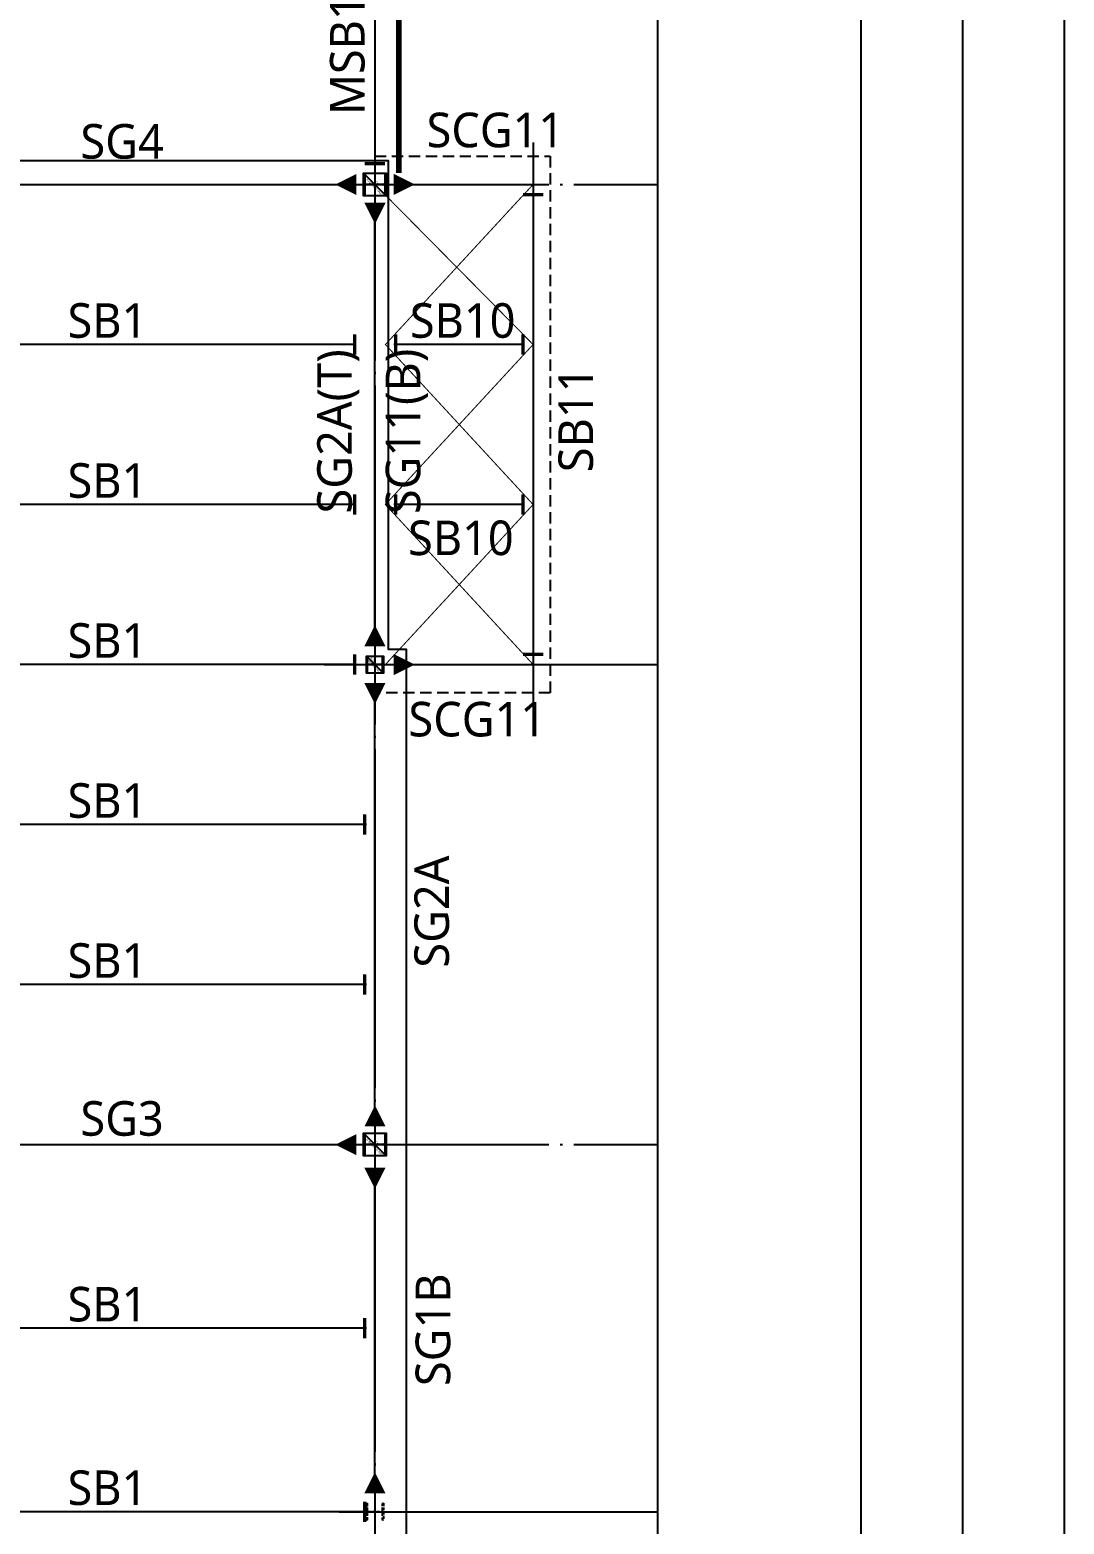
# Model space of a CAD drawing. Header units: millimetres. Extents: x -734060 to 504600, y -7739 to 118800.
# Drawn here: x 274592 to 292900, y 49181 to 75637 of the extents above; entities that cross this region are included whole.
import ezdxf
from ezdxf.enums import TextEntityAlignment as Align

# ---------------------------------------------------------------- set-up
doc = ezdxf.new("R2010")
doc.units = ezdxf.units.MM
doc.header["$LTSCALE"] = 200
for name, pattern in [('CEN-GAUN', [32.2, 30, -1, 0.2, -1]), ('DASHED2', [0.375, 0.25, -0.125]), ('HIDDEN', [0.375, 0.25, -0.125]), ('PHANTOM2', [1.25, 0.625, -0.125, 0.125, -0.125, 0.125, -0.125])]:
    doc.linetypes.add(name, pattern=pattern)
doc.layers.get('DEFPOINTS').update_dxf_attribs({"color": 137})
for name, color, linetype in [('09GIRDER', 2, 'Continuous'), ('CEN', 1, 'CEN-GAUN'), ('ELE-6', 6, 'Continuous'), ('ETC', 8, 'Continuous'), ('S-STG', 4, 'Continuous'), ('Slab Line', 7, 'Continuous'), ('Z-STL-BEAM', 6, 'Continuous'), ('Z-하부구조체', 6, 'HIDDEN'), ('브레이싱', 8, 'Continuous')]:
    doc.layers.add(name, color=color, linetype=linetype)
doc.styles.add('ROMANS', font='malgun.ttf')
doc.styles.add('스타일1', font='malgun.ttf')
doc.styles.add('휘츠', font='malgun.ttf')
doc.dimstyles.new('STL-MOM-150', dxfattribs={"dimscale": 150, "dimtxt": 3, "dimasz": 1, "dimexe": 1.25, "dimexo": 0.625, "dimgap": 1.5, "dimtad": 1, "dimtxsty": 'ROMANS', "dimblk": 'DOT_MOM', "dimcen": 0, "dimse1": 1, "dimse2": 1, "dimclrt": 2, "dimadec": 0, "dimazin": 0, "dimtfac": 1, "dimtmove": 2, "dimatfit": 3, "dimfxl": 1.25, "dimarcsym": 0})

# ---------------------------------------------------------------- blocks, each defined once
blk = doc.blocks.new('x-stu-2Fcol')
at = {"layer": '09GIRDER'}
for points in [[(70800, -12800), (70821, -12800), (70821, -12971, 0.414214), (70843, -12993), (71157, -12993, 0.414214), (71179, -12971), (71179, -12800), (71200, -12800), (71200, -13200), (71179, -13200), (71179, -13028, 0.414214), (71157, -13006), (70843, -13006, 0.414214), (70821, -13028), (70821, -13200), (70800, -13200)], [(70850, -21350), (70865, -21350), (70865, -21477, 0.414214), (70883, -21495), (71117, -21495, 0.414214), (71135, -21477), (71135, -21350), (71150, -21350), (71150, -21650), (71135, -21650), (71135, -21523, 0.414214), (71117, -21505), (70883, -21505, 0.414214), (70865, -21523), (70865, -21650), (70850, -21650)], [(70800, -29800), (70821, -29800), (70821, -29971, 0.414214), (70843, -29993), (71157, -29993, 0.414214), (71179, -29971), (71179, -29800), (71200, -29800), (71200, -30200), (71179, -30200), (71179, -30028, 0.414214), (71157, -30006), (70843, -30006, 0.414214), (70821, -30028), (70821, -30200), (70800, -30200)]]:
    blk.add_lwpolyline(points, format="xyb", close=True, dxfattribs=at)
at = {"layer": 'DEFPOINTS'}
for p, q in [((70800, -12800), (71200, -13200)), ((70850, -21350), (71150, -21650)), ((70800, -29800), (71200, -30200))]:
    blk.add_line(p, q, dxfattribs=at)
for points in [[(71200, -12800), (71200, -13200), (70800, -13200), (70800, -12800)], [(71150, -21350), (71150, -21650), (70850, -21650), (70850, -21350)], [(71200, -29800), (71200, -30200), (70800, -30200), (70800, -29800)]]:
    blk.add_lwpolyline(points, close=True, dxfattribs=at)
at = {"layer": 'Z-하부구조체'}
blk.add_lwpolyline([(71150, -36650), (71135, -36650), (71135, -36523, 0.414214), (71117, -36505), (70883, -36505, 0.414214), (70865, -36523), (70865, -36650), (70850, -36650), (70850, -36350), (70865, -36350), (70865, -36477, 0.414214), (70883, -36495), (71117, -36495, 0.414214), (71135, -36477), (71135, -36350), (71150, -36350)], format="xyb", close=True, dxfattribs=at)
at = {"layer": 'DEFPOINTS', "style": '스타일1'}
for s, p in [('H-400X400X13X21', (70990, -13043)), ('SC3', (71022, -12956)), ('H-300X300X10X15', (70977, -21519)), ('H-400X400X13X21', (70990, -30043)), ('SC3', (71022, -29956))]:
    blk.add_text(s, height=35, rotation=315, dxfattribs=at).set_placement(p, align=Align.MIDDLE_CENTER)
blk.add_text('SC3A', height=35, rotation=315, dxfattribs=at).set_placement((70917, -21391))
blk = doc.blocks.new('DOT_MOM')
at = {"color": 0}
blk.add_lwpolyline([(-3.5, 0, 0, 2.5, 0), (-1, 0, 2.5, 2.5, 0)], format="xyseb", dxfattribs=at)
blk = doc.blocks.new('*D64')
at = {"layer": 'DEFPOINTS', "color": 0, "transparency": 16777216}
for p in [(270881, 72900), (280523, 72900), (280523, 72900)]:
    blk.add_point(p, dxfattribs=at)
at = {"layer": 'S-STG', "lineweight": -2, "transparency": 16777216}
blk.add_line((271031, 72900), (280373, 72900), dxfattribs=at)
at = {"layer": 'S-STG', "lineweight": -2, "transparency": 16777216, "xscale": 150, "yscale": 150, "zscale": 150, "rotation": 180}
blk.add_blockref('DOT_MOM', (270881, 72900), dxfattribs=at)
at = {"layer": 'S-STG', "lineweight": -2, "transparency": 16777216, "xscale": 150, "yscale": 150, "zscale": 150}
blk.add_blockref('DOT_MOM', (280523, 72900), dxfattribs=at)
at = {"layer": 'S-STG', "color": 4, "transparency": 16777216, "insert": (276224, 73659), "char_height": 875, "attachment_point": 5, "style": '휘츠'}
blk.add_mtext('{\\H0.7x;SG4}', dxfattribs=at)
blk = doc.blocks.new('*D74')
at = {"layer": 'DEFPOINTS', "color": 0, "transparency": 16777216}
for p in [(280700, 72725), (280700, 72725), (280700, 64573)]:
    blk.add_point(p, dxfattribs=at)
at = {"layer": 'S-STG', "lineweight": -2, "transparency": 16777216}
blk.add_line((280700, 64723), (280700, 72575), dxfattribs=at)
at = {"layer": 'S-STG', "lineweight": -2, "transparency": 16777216, "xscale": 150, "yscale": 150, "zscale": 150}
for p, rotation in [((280700, 72725), 90), ((280700, 64573), 270)]:
    blk.add_blockref('DOT_MOM', p, dxfattribs=dict(at, rotation=rotation))
at = {"layer": 'S-STG', "color": 4, "transparency": 16777216, "insert": (280052, 68528), "char_height": 875, "attachment_point": 5, "rotation": 90, "style": '휘츠'}
blk.add_mtext('{\\H0.7x;SG2A(T)}', dxfattribs=at)
blk = doc.blocks.new('*D80')
at = {"layer": 'DEFPOINTS', "color": 0, "transparency": 16777216}
for p in [(270881, 55900), (280523, 55900), (280523, 55900)]:
    blk.add_point(p, dxfattribs=at)
at = {"layer": 'S-STG', "lineweight": -2, "transparency": 16777216}
blk.add_line((271031, 55900), (280373, 55900), dxfattribs=at)
at = {"layer": 'S-STG', "lineweight": -2, "transparency": 16777216, "xscale": 150, "yscale": 150, "zscale": 150, "rotation": 180}
blk.add_blockref('DOT_MOM', (270881, 55900), dxfattribs=at)
at = {"layer": 'S-STG', "lineweight": -2, "transparency": 16777216, "xscale": 150, "yscale": 150, "zscale": 150}
blk.add_blockref('DOT_MOM', (280523, 55900), dxfattribs=at)
at = {"layer": 'S-STG', "color": 4, "transparency": 16777216, "insert": (276224, 56359), "char_height": 875, "attachment_point": 5, "style": '휘츠'}
blk.add_mtext('{\\H0.7x;SG3}', dxfattribs=at)
blk = doc.blocks.new('DOT_PIN')
at = {"layer": 'Z-STL-BEAM', "ltscale": 0.4, "const_width": 0.4}
blk.add_lwpolyline([(-1.2, 1.2), (-1.2, -1.2)], dxfattribs=at)
blk = doc.blocks.new('*D90')
at = {"layer": 'DEFPOINTS', "color": 0, "ltscale": 0.4, "transparency": 16777216}
for p in [(270700, 64400), (270700, 64400), (280519, 64400)]:
    blk.add_point(p, dxfattribs=at)
at = {"layer": 'Z-STL-BEAM', "lineweight": -2, "ltscale": 0.4, "transparency": 16777216}
blk.add_line((280369, 64400), (270850, 64400), dxfattribs=at)
at = {"layer": 'Z-STL-BEAM', "lineweight": -2, "ltscale": 0.4, "transparency": 16777216, "xscale": 150, "yscale": 150, "zscale": 150, "rotation": 180}
blk.add_blockref('DOT_PIN', (270700, 64400), dxfattribs=at)
at = {"layer": 'Z-STL-BEAM', "lineweight": -2, "ltscale": 0.4, "transparency": 16777216, "xscale": 150, "yscale": 150, "zscale": 150}
blk.add_blockref('DOT_PIN', (280519, 64400), dxfattribs=at)
at = {"layer": 'Z-STL-BEAM', "color": 2, "ltscale": 0.4, "transparency": 16777216, "insert": (275965, 64821), "char_height": 875, "attachment_point": 5, "style": '휘츠'}
blk.add_mtext('{\\H0.7x;SB1}', dxfattribs=at)
blk = doc.blocks.new('*D92')
at = {"layer": 'DEFPOINTS', "color": 0, "ltscale": 0.4, "transparency": 16777216}
for p in [(270700, 58734), (270700, 58734), (280700, 58734)]:
    blk.add_point(p, dxfattribs=at)
at = {"layer": 'Z-STL-BEAM', "lineweight": -2, "ltscale": 0.4, "transparency": 16777216}
blk.add_line((280550, 58734), (270850, 58734), dxfattribs=at)
at = {"layer": 'Z-STL-BEAM', "lineweight": -2, "ltscale": 0.4, "transparency": 16777216, "xscale": 150, "yscale": 150, "zscale": 150, "rotation": 180}
blk.add_blockref('DOT_PIN', (270700, 58734), dxfattribs=at)
at = {"layer": 'Z-STL-BEAM', "lineweight": -2, "ltscale": 0.4, "transparency": 16777216, "xscale": 150, "yscale": 150, "zscale": 150}
blk.add_blockref('DOT_PIN', (280700, 58734), dxfattribs=at)
at = {"layer": 'Z-STL-BEAM', "color": 2, "ltscale": 0.4, "transparency": 16777216, "insert": (275965, 59155), "char_height": 875, "attachment_point": 5, "style": '휘츠'}
blk.add_mtext('{\\H0.7x;SB1}', dxfattribs=at)
blk = doc.blocks.new('*D100')
at = {"layer": 'DEFPOINTS', "color": 0, "ltscale": 0.4, "transparency": 16777216}
for p in [(270700, 52650), (270700, 52650), (280700, 52650)]:
    blk.add_point(p, dxfattribs=at)
at = {"layer": 'Z-STL-BEAM', "lineweight": -2, "ltscale": 0.4, "transparency": 16777216}
blk.add_line((280550, 52650), (270850, 52650), dxfattribs=at)
at = {"layer": 'Z-STL-BEAM', "lineweight": -2, "ltscale": 0.4, "transparency": 16777216, "xscale": 150, "yscale": 150, "zscale": 150, "rotation": 180}
blk.add_blockref('DOT_PIN', (270700, 52650), dxfattribs=at)
at = {"layer": 'Z-STL-BEAM', "lineweight": -2, "ltscale": 0.4, "transparency": 16777216, "xscale": 150, "yscale": 150, "zscale": 150}
blk.add_blockref('DOT_PIN', (280700, 52650), dxfattribs=at)
at = {"layer": 'Z-STL-BEAM', "color": 2, "ltscale": 0.4, "transparency": 16777216, "insert": (275965, 53071), "char_height": 875, "attachment_point": 5, "style": '휘츠'}
blk.add_mtext('{\\H0.7x;SB1}', dxfattribs=at)
blk = doc.blocks.new('*D102')
at = {"layer": 'DEFPOINTS', "color": 0, "ltscale": 0.4, "transparency": 16777216}
for p in [(270700, 49400), (270700, 49400), (280700, 49400)]:
    blk.add_point(p, dxfattribs=at)
at = {"layer": 'Z-STL-BEAM', "lineweight": -2, "ltscale": 0.4, "transparency": 16777216}
blk.add_line((280550, 49400), (270850, 49400), dxfattribs=at)
at = {"layer": 'Z-STL-BEAM', "lineweight": -2, "ltscale": 0.4, "transparency": 16777216, "xscale": 150, "yscale": 150, "zscale": 150, "rotation": 180}
blk.add_blockref('DOT_PIN', (270700, 49400), dxfattribs=at)
at = {"layer": 'Z-STL-BEAM', "lineweight": -2, "ltscale": 0.4, "transparency": 16777216, "xscale": 150, "yscale": 150, "zscale": 150}
blk.add_blockref('DOT_PIN', (280700, 49400), dxfattribs=at)
at = {"layer": 'Z-STL-BEAM', "color": 2, "ltscale": 0.4, "transparency": 16777216, "insert": (275965, 49821), "char_height": 875, "attachment_point": 5, "style": '휘츠'}
blk.add_mtext('{\\H0.7x;SB1}', dxfattribs=at)
blk = doc.blocks.new('*D112')
at = {"layer": 'DEFPOINTS', "color": 0, "transparency": 16777216}
for p in [(280700, 55641), (280700, 55641), (280700, 49575)]:
    blk.add_point(p, dxfattribs=at)
at = {"layer": 'S-STG', "lineweight": -2, "transparency": 16777216}
blk.add_line((280700, 49725), (280700, 55491), dxfattribs=at)
at = {"layer": 'S-STG', "lineweight": -2, "transparency": 16777216, "xscale": 150, "yscale": 150, "zscale": 150}
for p, rotation in [((280700, 55641), 90), ((280700, 49575), 270)]:
    blk.add_blockref('DOT_MOM', p, dxfattribs=dict(at, rotation=rotation))
at = {"layer": 'S-STG', "color": 4, "transparency": 16777216, "insert": (281730, 52622), "char_height": 875, "attachment_point": 5, "rotation": 90, "style": '휘츠'}
blk.add_mtext('{\\H0.7x;SG1B}', dxfattribs=at)
blk = doc.blocks.new('*D164')
at = {"layer": 'DEFPOINTS', "color": 0, "ltscale": 0.4, "transparency": 16777216}
for p in [(280700, 77205), (280700, 73086), (280700, 73086)]:
    blk.add_point(p, dxfattribs=at)
at = {"layer": 'Z-STL-BEAM', "lineweight": -2, "ltscale": 0.4, "transparency": 16777216}
blk.add_line((280700, 77055), (280700, 73236), dxfattribs=at)
at = {"layer": 'Z-STL-BEAM', "lineweight": -2, "ltscale": 0.4, "transparency": 16777216, "xscale": 150, "yscale": 150, "zscale": 150}
for p, rotation in [((280700, 77205), 90), ((280700, 73086), 270)]:
    blk.add_blockref('DOT_PIN', p, dxfattribs=dict(at, rotation=rotation))
at = {"layer": 'Z-STL-BEAM', "color": 2, "ltscale": 0.4, "transparency": 16777216, "insert": (280214, 75199), "char_height": 875, "attachment_point": 5, "rotation": 90, "style": '휘츠'}
blk.add_mtext('{\\H0.7x;MSB1}', dxfattribs=at)
blk = doc.blocks.new('*D206')
at = {"layer": 'DEFPOINTS', "color": 0, "transparency": 16777216}
for p in [(280700, 64223), (280700, 64223), (280700, 56071)]:
    blk.add_point(p, dxfattribs=at)
at = {"layer": 'S-STG', "lineweight": -2, "transparency": 16777216}
blk.add_line((280700, 56221), (280700, 64073), dxfattribs=at)
at = {"layer": 'S-STG', "lineweight": -2, "transparency": 16777216, "xscale": 150, "yscale": 150, "zscale": 150}
for p, rotation in [((280700, 64223), 90), ((280700, 56071), 270)]:
    blk.add_blockref('DOT_MOM', p, dxfattribs=dict(at, rotation=rotation))
at = {"layer": 'S-STG', "color": 4, "transparency": 16777216, "insert": (281708, 60026), "char_height": 875, "attachment_point": 5, "rotation": 90, "style": '휘츠'}
blk.add_mtext('{\\H0.7x;SG2A}', dxfattribs=at)
blk = doc.blocks.new('*D208')
at = {"layer": 'DEFPOINTS', "color": 0, "ltscale": 0.4, "transparency": 16777216}
for p in [(270700, 61567), (270700, 61567), (280700, 61567)]:
    blk.add_point(p, dxfattribs=at)
at = {"layer": 'Z-STL-BEAM', "lineweight": -2, "ltscale": 0.4, "transparency": 16777216}
blk.add_line((280550, 61567), (270850, 61567), dxfattribs=at)
at = {"layer": 'Z-STL-BEAM', "lineweight": -2, "ltscale": 0.4, "transparency": 16777216, "xscale": 150, "yscale": 150, "zscale": 150, "rotation": 180}
blk.add_blockref('DOT_PIN', (270700, 61567), dxfattribs=at)
at = {"layer": 'Z-STL-BEAM', "lineweight": -2, "ltscale": 0.4, "transparency": 16777216, "xscale": 150, "yscale": 150, "zscale": 150}
blk.add_blockref('DOT_PIN', (280700, 61567), dxfattribs=at)
at = {"layer": 'Z-STL-BEAM', "color": 2, "ltscale": 0.4, "transparency": 16777216, "insert": (275965, 61988), "char_height": 875, "attachment_point": 5, "style": '휘츠'}
blk.add_mtext('{\\H0.7x;SB1}', dxfattribs=at)
blk = doc.blocks.new('*D210')
at = {"layer": 'DEFPOINTS', "color": 0, "ltscale": 0.4, "transparency": 16777216}
for p in [(270700, 67233), (270700, 67233), (280520, 67233)]:
    blk.add_point(p, dxfattribs=at)
at = {"layer": 'Z-STL-BEAM', "lineweight": -2, "ltscale": 0.4, "transparency": 16777216}
blk.add_line((280370, 67233), (270850, 67233), dxfattribs=at)
at = {"layer": 'Z-STL-BEAM', "lineweight": -2, "ltscale": 0.4, "transparency": 16777216, "xscale": 150, "yscale": 150, "zscale": 150, "rotation": 180}
blk.add_blockref('DOT_PIN', (270700, 67233), dxfattribs=at)
at = {"layer": 'Z-STL-BEAM', "lineweight": -2, "ltscale": 0.4, "transparency": 16777216, "xscale": 150, "yscale": 150, "zscale": 150}
blk.add_blockref('DOT_PIN', (280520, 67233), dxfattribs=at)
at = {"layer": 'Z-STL-BEAM', "color": 2, "ltscale": 0.4, "transparency": 16777216, "insert": (275965, 67654), "char_height": 875, "attachment_point": 5, "style": '휘츠'}
blk.add_mtext('{\\H0.7x;SB1}', dxfattribs=at)
blk = doc.blocks.new('*D212')
at = {"layer": 'DEFPOINTS', "color": 0, "ltscale": 0.4, "transparency": 16777216}
for p in [(270700, 70066), (270700, 70066), (280520, 70066)]:
    blk.add_point(p, dxfattribs=at)
at = {"layer": 'Z-STL-BEAM', "lineweight": -2, "ltscale": 0.4, "transparency": 16777216}
blk.add_line((280370, 70066), (270850, 70066), dxfattribs=at)
at = {"layer": 'Z-STL-BEAM', "lineweight": -2, "ltscale": 0.4, "transparency": 16777216, "xscale": 150, "yscale": 150, "zscale": 150, "rotation": 180}
blk.add_blockref('DOT_PIN', (270700, 70066), dxfattribs=at)
at = {"layer": 'Z-STL-BEAM', "lineweight": -2, "ltscale": 0.4, "transparency": 16777216, "xscale": 150, "yscale": 150, "zscale": 150}
blk.add_blockref('DOT_PIN', (280520, 70066), dxfattribs=at)
at = {"layer": 'Z-STL-BEAM', "color": 2, "ltscale": 0.4, "transparency": 16777216, "insert": (275965, 70487), "char_height": 875, "attachment_point": 5, "style": '휘츠'}
blk.add_mtext('{\\H0.7x;SB1}', dxfattribs=at)
blk = doc.blocks.new('*D214')
at = {"layer": 'DEFPOINTS', "color": 0, "transparency": 16777216}
for p in [(280881, 72900), (283616, 72900), (283616, 72900)]:
    blk.add_point(p, dxfattribs=at)
at = {"layer": 'S-STG', "lineweight": -2, "transparency": 16777216}
blk.add_line((281031, 72900), (283616, 72900), dxfattribs=at)
at = {"layer": 'S-STG', "lineweight": -2, "transparency": 16777216, "xscale": 150, "yscale": 150, "zscale": 150, "rotation": 180}
blk.add_blockref('DOT_MOM', (280881, 72900), dxfattribs=at)
at = {"layer": 'S-STG', "color": 4, "transparency": 16777216, "insert": (282832, 73861), "char_height": 875, "attachment_point": 5, "style": '휘츠'}
blk.add_mtext('{\\H0.7x;SCG11}', dxfattribs=at)
blk = doc.blocks.new('_None')
blk = doc.blocks.new('*D216')
at = {"layer": 'DEFPOINTS', "color": 0, "transparency": 16777216}
for p in [(280881, 64400), (284153, 64400), (284153, 64400)]:
    blk.add_point(p, dxfattribs=at)
at = {"layer": 'S-STG', "lineweight": -2, "transparency": 16777216}
blk.add_line((281031, 64400), (284153, 64400), dxfattribs=at)
at = {"layer": 'S-STG', "lineweight": -2, "transparency": 16777216, "xscale": 150, "yscale": 150, "zscale": 150, "rotation": 180}
blk.add_blockref('DOT_MOM', (280881, 64400), dxfattribs=at)
at = {"layer": 'S-STG', "color": 4, "transparency": 16777216, "insert": (282512, 63429), "char_height": 875, "attachment_point": 5, "style": '휘츠'}
blk.add_mtext('{\\H0.7x;SCG11}', dxfattribs=at)
blk = doc.blocks.new('*D218')
at = {"layer": 'DEFPOINTS', "color": 0, "ltscale": 0.4, "transparency": 16777216}
for p in [(283500, 72900), (283500, 64400), (283500, 64400)]:
    blk.add_point(p, dxfattribs=at)
at = {"layer": 'Z-STL-BEAM', "lineweight": -2, "ltscale": 0.4, "transparency": 16777216}
blk.add_line((283500, 72750), (283500, 64550), dxfattribs=at)
at = {"layer": 'Z-STL-BEAM', "lineweight": -2, "ltscale": 0.4, "transparency": 16777216, "xscale": 150, "yscale": 150, "zscale": 150}
for p, rotation in [((283500, 72900), 90), ((283500, 64400), 270)]:
    blk.add_blockref('DOT_PIN', p, dxfattribs=dict(at, rotation=rotation))
at = {"layer": 'Z-STL-BEAM', "color": 2, "ltscale": 0.4, "transparency": 16777216, "insert": (284258, 68740), "char_height": 875, "attachment_point": 5, "rotation": 90, "style": '휘츠'}
blk.add_mtext('{\\H0.7x;SB11}', dxfattribs=at)
blk = doc.blocks.new('*D220')
at = {"layer": 'DEFPOINTS', "color": 0, "transparency": 16777216}
for p in [(280700, 72725), (280700, 72725), (280700, 64573)]:
    blk.add_point(p, dxfattribs=at)
at = {"layer": 'S-STG', "lineweight": -2, "transparency": 16777216}
blk.add_line((280700, 64723), (280700, 72575), dxfattribs=at)
at = {"layer": 'S-STG', "lineweight": -2, "transparency": 16777216, "xscale": 150, "yscale": 150, "zscale": 150}
for p, rotation in [((280700, 72725), 90), ((280700, 64573), 270)]:
    blk.add_blockref('DOT_MOM', p, dxfattribs=dict(at, rotation=rotation))
at = {"layer": 'S-STG', "color": 4, "transparency": 16777216, "insert": (281265, 68528), "char_height": 875, "attachment_point": 5, "rotation": 90, "style": '휘츠'}
blk.add_mtext('{\\H0.7x;SG11(B)}', dxfattribs=at)
blk = doc.blocks.new('*D222')
at = {"layer": 'DEFPOINTS', "color": 0, "ltscale": 0.4, "transparency": 16777216}
for p in [(280885, 70066), (280885, 70066), (283500, 70066)]:
    blk.add_point(p, dxfattribs=at)
at = {"layer": 'Z-STL-BEAM', "lineweight": -2, "ltscale": 0.4, "transparency": 16777216}
blk.add_line((283350, 70066), (281035, 70066), dxfattribs=at)
at = {"layer": 'Z-STL-BEAM', "lineweight": -2, "ltscale": 0.4, "transparency": 16777216, "xscale": 150, "yscale": 150, "zscale": 150, "rotation": 180}
blk.add_blockref('DOT_PIN', (280885, 70066), dxfattribs=at)
at = {"layer": 'Z-STL-BEAM', "lineweight": -2, "ltscale": 0.4, "transparency": 16777216, "xscale": 150, "yscale": 150, "zscale": 150}
blk.add_blockref('DOT_PIN', (283500, 70066), dxfattribs=at)
at = {"layer": 'Z-STL-BEAM', "color": 2, "ltscale": 0.4, "transparency": 16777216, "insert": (282253, 70487), "char_height": 875, "attachment_point": 5, "style": '휘츠'}
blk.add_mtext('{\\H0.7x;SB10}', dxfattribs=at)
blk = doc.blocks.new('*D224')
at = {"layer": 'DEFPOINTS', "color": 0, "ltscale": 0.4, "transparency": 16777216}
for p in [(280885, 67233), (280885, 67233), (283500, 67233)]:
    blk.add_point(p, dxfattribs=at)
at = {"layer": 'Z-STL-BEAM', "lineweight": -2, "ltscale": 0.4, "transparency": 16777216}
blk.add_line((283350, 67233), (281035, 67233), dxfattribs=at)
at = {"layer": 'Z-STL-BEAM', "lineweight": -2, "ltscale": 0.4, "transparency": 16777216, "xscale": 150, "yscale": 150, "zscale": 150, "rotation": 180}
blk.add_blockref('DOT_PIN', (280885, 67233), dxfattribs=at)
at = {"layer": 'Z-STL-BEAM', "lineweight": -2, "ltscale": 0.4, "transparency": 16777216, "xscale": 150, "yscale": 150, "zscale": 150}
blk.add_blockref('DOT_PIN', (283500, 67233), dxfattribs=at)
at = {"layer": 'Z-STL-BEAM', "color": 2, "ltscale": 0.4, "transparency": 16777216, "insert": (282221, 66639), "char_height": 875, "attachment_point": 5, "style": '휘츠'}
blk.add_mtext('{\\H0.7x;SB10}', dxfattribs=at)

msp = doc.modelspace()

# ---------------------------------------------------------------- linework, layer by layer
at = {"layer": 'CEN'}
for p, q in [((280700, 95100), (280700, 32900)), ((283500, 73645.033), (283500, 63508.926)), ((200500, 72900), (285700, 72900)), ((279801, 64400), (285700, 64400)), ((200500, 55900), (285700, 55900)), ((280068.113, 49400), (285700, 49400))]:
    msp.add_line(p, q, dxfattribs=at)
at = {"layer": 'DEFPOINTS'}
for points in [[(292900, 25700), (193300, 25700), (193300, 102300), (292900, 102300)], [(291100, 27500), (195100, 27500), (195100, 100500), (291100, 100500)], [(289300, 29300), (196900, 29300), (196900, 98700), (289300, 98700)], [(285700, 32900), (200500, 32900), (200500, 95100), (285700, 95100)]]:
    msp.add_lwpolyline(points, close=True, dxfattribs=at)
at = {"layer": 'ELE-6', "linetype": 'DASHED2', "ltscale": 4}
msp.add_lwpolyline([(280700, 73400), (283800, 73400), (283800, 63900), (280700, 63900)], dxfattribs=at)
at = {"layer": 'ETC', "color": 6, "linetype": 'PHANTOM2', "ltscale": 6, "const_width": 18}
for points in [[(280700, 72900), (283500, 70066), (280885.248, 67233), (283500, 64400)], [(283500, 72900), (280885.248, 70066), (283500, 67233), (280885.248, 64400)]]:
    msp.add_lwpolyline(points, dxfattribs=at)
at = {"layer": 'Slab Line'}
msp.add_lwpolyline([(259525, 65750), (259525, 73325), (280934.962, 73325), (280935.038, 72665), (280935, 72665), (280935, 64670), (281250, 64670), (281250, 42665), (277000, 42665), (277000, 42465), (273400, 42465)], dxfattribs=at)
at = {"layer": '브레이싱', "linetype": 'PHANTOM2', "ltscale": 10, "const_width": 100}
msp.add_lwpolyline([(281122.167, 77250), (281122.167, 73100)], dxfattribs=at)

# ---------------------------------------------------------------- block references
msp.add_blockref('x-stu-2Fcol', (209700, 85900))

# ---------------------------------------------------------------- dimensions: what is measured, and where the dimension line sits
at = {"layer": 'S-STG'}
for base, p1, p2, text, override, picture, middle in [((283615.825, 72900), (280880.801, 72900), (283615.825, 72900), '{\\H0.7x;SCG11}', {"dimscale": 0, "dimtxt": 875, "dimasz": 150, "dimexe": 156.25, "dimexo": 78.125, "dimgap": 75, "dimtxsty": '휘츠', "dimblk1": 'DOT_MOM', "dimblk2": 'None', "dimsah": 1, "dimcen": 0, "dimclrd": 256, "dimclrt": 4, "dimtix": 0, "dimtofl": 1, "dimtmove": 1, "dimatfit": 1}, '*D214', (282832.416, 73861.453)), ((280522.793, 72900), (270880.801, 72900), (280522.793, 72900), '{\\H0.7x;SG4}', {"dimscale": 0, "dimtxt": 875, "dimasz": 150, "dimexe": 156.25, "dimexo": 78.125, "dimgap": 75, "dimtxsty": '휘츠', "dimcen": 0, "dimclrd": 256, "dimclrt": 4, "dimtix": 0, "dimtofl": 1, "dimtmove": 1, "dimatfit": 1}, '*D64', (276223.67, 73658.614)), ((284152.911, 64400), (280880.801, 64400), (284152.911, 64400), '{\\H0.7x;SCG11}', {"dimscale": 0, "dimtxt": 875, "dimasz": 150, "dimexe": 156.25, "dimexo": 78.125, "dimgap": 75, "dimtxsty": '휘츠', "dimblk1": 'DOT_MOM', "dimblk2": 'None', "dimsah": 1, "dimcen": 0, "dimclrd": 256, "dimclrt": 4, "dimtix": 0, "dimtofl": 1, "dimtmove": 1, "dimatfit": 1}, '*D216', (282512.466, 63429.178)), ((280522.793, 55900), (270880.801, 55900), (280522.793, 55900), '{\\H0.7x;SG3}', {"dimscale": 0, "dimtxt": 875, "dimasz": 150, "dimexe": 156.25, "dimexo": 78.125, "dimgap": 75, "dimtxsty": '휘츠', "dimcen": 0, "dimclrd": 256, "dimclrt": 4, "dimtix": 0, "dimtofl": 1, "dimtmove": 1, "dimatfit": 1}, '*D80', (276223.67, 56358.614))]:
    dim = msp.add_linear_dim(base=base, p1=p1, p2=p2, text=text, dimstyle='STL-MOM-150', override=override, dxfattribs=at)
    dim.commit()
    dim.dimension.update_dxf_attribs({"geometry": picture, "text_midpoint": middle, "dimtype": 160})
for base, p1, p2, text, picture, middle in [((280700, 72725), (280700, 64572.988), (280700, 72725), '{\\H0.7x;SG2A(T)}', '*D74', (280051.722, 68527.714)), ((280700, 72725), (280700, 64572.988), (280700, 72725), '{\\H0.7x;SG11(B)}', '*D220', (281264.903, 68527.714)), ((280700, 64222.949), (280700, 56070.937), (280700, 64222.949), '{\\H0.7x;SG2A}', '*D206', (281708.411, 60025.663)), ((280700, 55641.45), (280700, 49575), (280700, 55641.45), '{\\H0.7x;SG1B}', '*D112', (281729.886, 52622.261))]:
    dim = msp.add_linear_dim(base=base, p1=p1, p2=p2, angle=90, text=text, dimstyle='STL-MOM-150', override={"dimscale": 0, "dimtxt": 875, "dimasz": 150, "dimexe": 156.25, "dimexo": 78.125, "dimgap": 75, "dimtxsty": '휘츠', "dimcen": 0, "dimclrd": 256, "dimclrt": 4, "dimtix": 0, "dimtofl": 1, "dimtmove": 1, "dimatfit": 1}, dxfattribs=at)
    dim.commit()
    dim.dimension.update_dxf_attribs({"geometry": picture, "text_midpoint": middle, "dimtype": 160})
at = {"layer": 'Z-STL-BEAM', "ltscale": 0.4}
for base, p1, p2, angle, text, picture, middle in [((280700, 73085.914), (280700, 77204.829), (280700, 73085.914), 270, '{\\H0.7x;MSB1}', '*D164', (280213.503, 75199.262)), ((283500, 64400), (283500, 72900), (283500, 64400), 270, '{\\H0.7x;SB11}', '*D218', (284257.985, 68739.507)), ((270700, 70066), (280520, 70066), (270700, 70066), 180, '{\\H0.7x;SB1}', '*D212', (275964.784, 70486.636)), ((280885.248, 70066), (283500, 70066), (280885.248, 70066), 180, '{\\H0.7x;SB10}', '*D222', (282252.506, 70486.636)), ((270700, 67233), (280520, 67233), (270700, 67233), 180, '{\\H0.7x;SB1}', '*D210', (275964.784, 67653.636)), ((280885.248, 67233), (283500, 67233), (280885.248, 67233), 180, '{\\H0.7x;SB10}', '*D224', (282220.815, 66638.536)), ((270700, 64400), (280518.862, 64400), (270700, 64400), 180, '{\\H0.7x;SB1}', '*D90', (275964.784, 64820.636)), ((270700, 61567), (280700, 61567), (270700, 61567), 180, '{\\H0.7x;SB1}', '*D208', (275964.784, 61987.636)), ((270700, 58734), (280700, 58734), (270700, 58734), 180, '{\\H0.7x;SB1}', '*D92', (275964.784, 59154.636)), ((270700, 52650), (280700, 52650), (270700, 52650), 180, '{\\H0.7x;SB1}', '*D100', (275964.784, 53070.636)), ((270700, 49400), (280700, 49400), (270700, 49400), 180, '{\\H0.7x;SB1}', '*D102', (275964.784, 49820.636))]:
    dim = msp.add_linear_dim(base=base, p1=p1, p2=p2, angle=angle, text=text, dimstyle='STL-MOM-150', override={"dimscale": 0, "dimtxt": 875, "dimasz": 150, "dimexe": 156.25, "dimexo": 78.125, "dimgap": 75, "dimtxsty": '휘츠', "dimblk1": 'DOT_PIN', "dimblk2": 'DOT_PIN', "dimsah": 1, "dimcen": 0, "dimclrd": 256, "dimtix": 0, "dimtofl": 1, "dimtmove": 1, "dimatfit": 1}, dxfattribs=at)
    dim.commit()
    dim.dimension.update_dxf_attribs({"geometry": picture, "text_midpoint": middle, "dimtype": 160})

doc.saveas('drawing.dxf')
